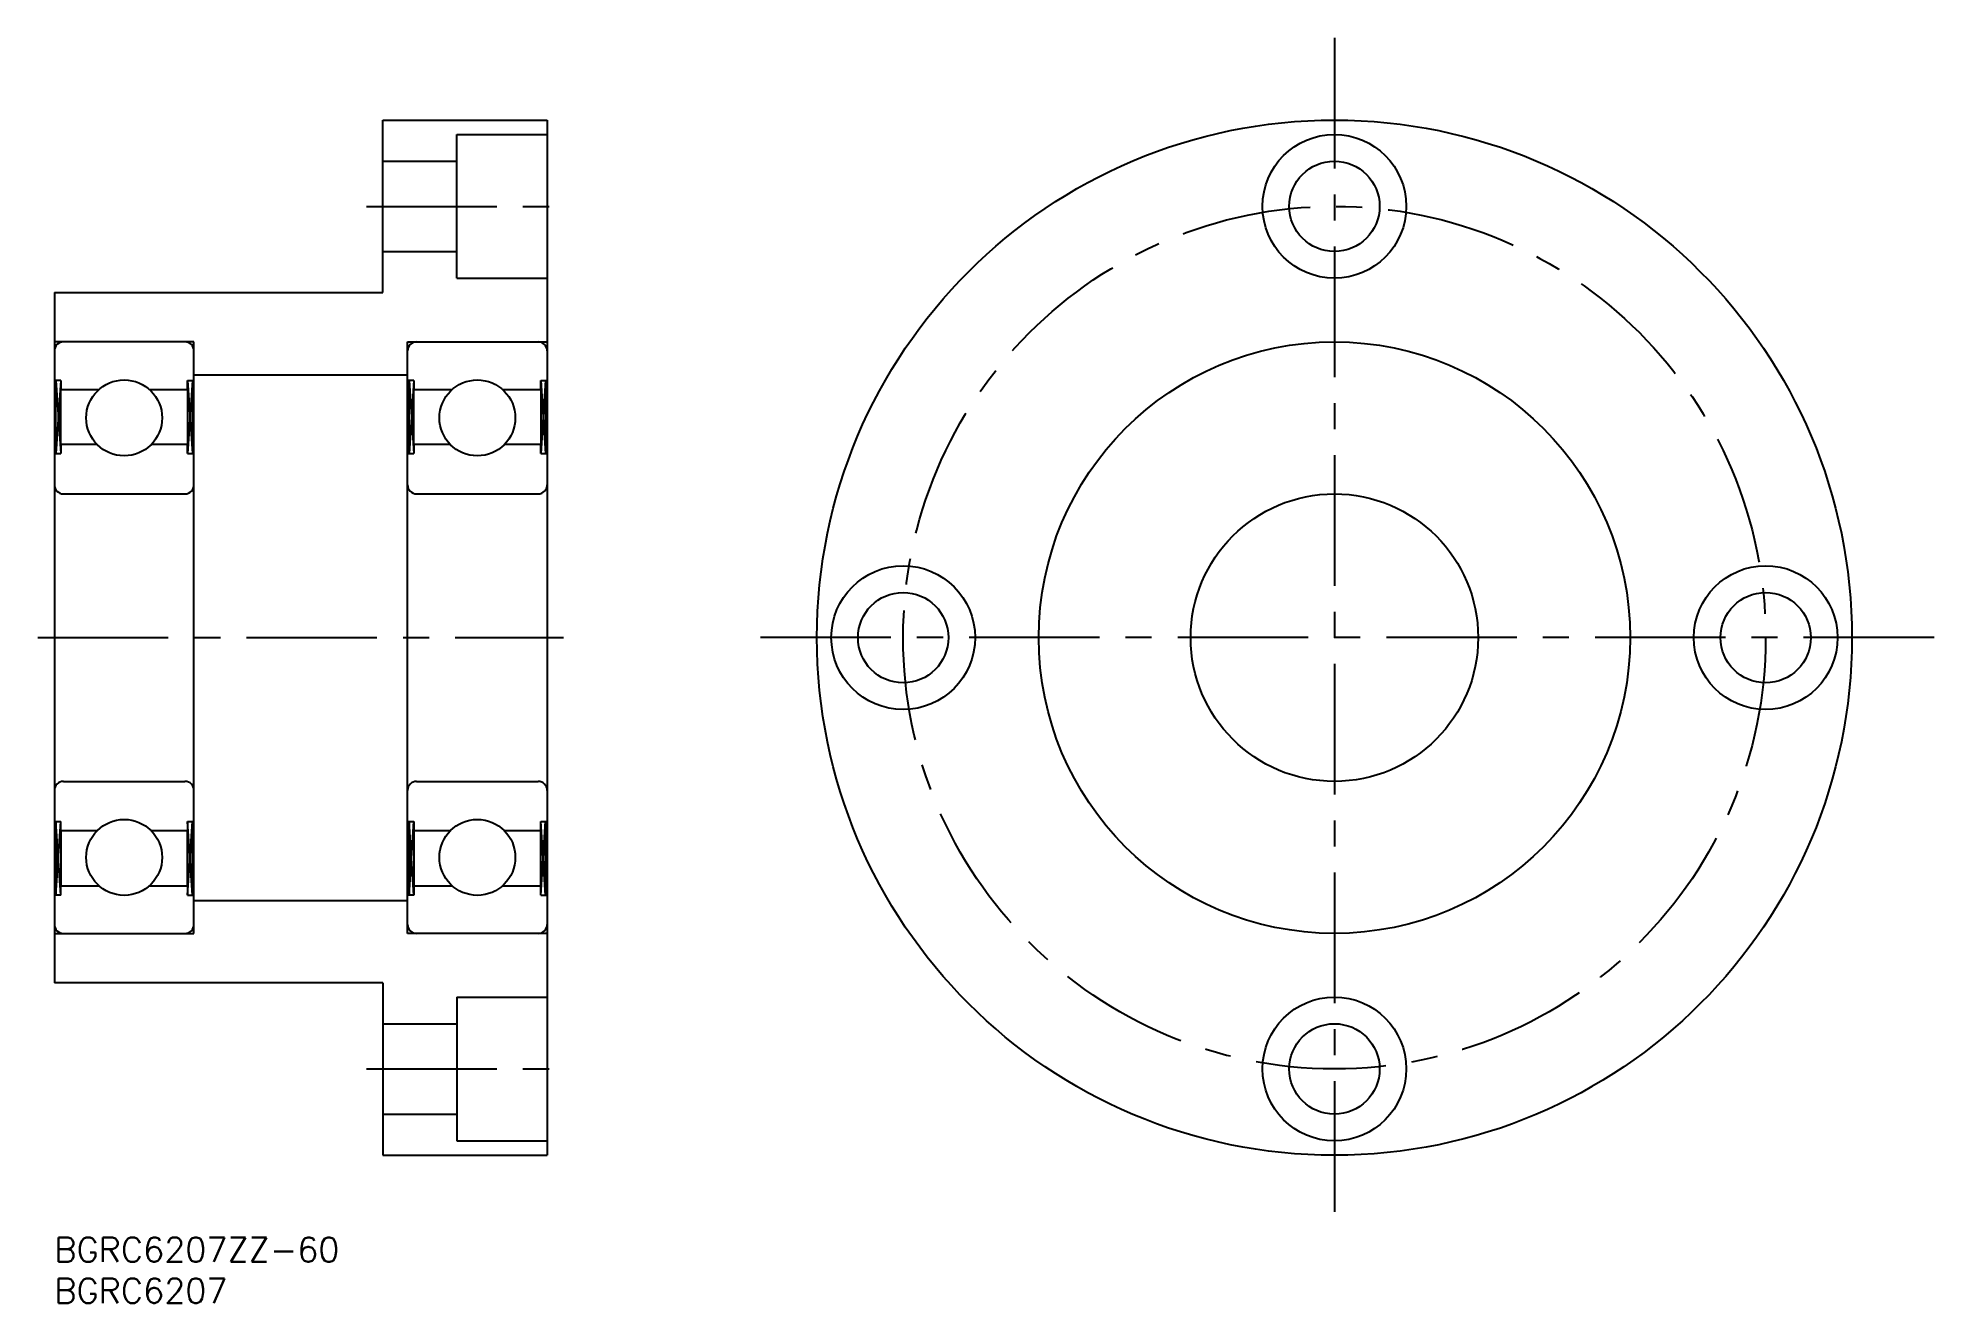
# Model space of a CAD drawing. Extents: x -2 to 229, y -8 to 146.
import ezdxf

# ---------------------------------------------------------------- set-up
doc = ezdxf.new("R2010")
doc.units = 0
doc.header["$LTSCALE"] = 0.5
doc.linetypes.add('CENTER', pattern=[50.8, 31.75, -6.35, 6.35, -6.35])
for name, color, linetype in [('MSM_CENTER', 1, 'CENTER'), ('MSM_CONTINUOUS', 7, 'CONTINUOUS'), ('MSM_NARROW', 5, 'CONTINUOUS'), ('MSM_PART_NUMBER', 7, 'CONTINUOUS')]:
    doc.layers.add(name, color=color, linetype=linetype)
doc.styles.get("Standard").update_dxf_attribs({"font": 'txt.shx', "height": 3, "bigfont": 'bigfont.shx'})

# ---------------------------------------------------------------- blocks, each defined once
blk = doc.blocks.new('*U5')
at = {"layer": 'MSM_PART_NUMBER'}
blk.add_text('BGRC6207ZZ-60', height=3, dxfattribs=at).set_placement((0, -3))
blk = doc.blocks.new('*U6')
at = {"layer": 'MSM_PART_NUMBER'}
blk.add_text('BGRC6207', height=3, dxfattribs=at).set_placement((0, -8))

msp = doc.modelspace()

# ---------------------------------------------------------------- linework, layer by layer
at = {"layer": 'MSM_CENTER'}
for p, q in [((155.84, 146), (155.84, 0)), ((38, 125.5), (62, 125.5)), ((-2, 73), (62, 73)), ((228.84, 73), (82.84, 73)), ((38, 20.5), (62, 20.5))]:
    msp.add_line(p, q, dxfattribs=at)
msp.add_circle((155.84, 73), 52.5, dxfattribs=at)
at = {"layer": 'MSM_CONTINUOUS'}
for p, q in [((40, 136), (60, 136)), ((40, 115), (40, 136)), ((49, 134.25), (60, 134.25)), ((49, 116.75), (49, 134.25)), ((60, 136), (60, 10)), ((40, 131), (49, 131)), ((40, 120), (49, 120)), ((49, 116.75), (60, 116.75)), ((0, 115), (40, 115)), ((0, 115), (0, 31)), ((17, 109), (0, 109)), ((17, 37), (17, 109)), ((43, 109), (60, 109)), ((43, 37), (43, 109)), ((0.78, 104.32), (0, 104.32)), ((0.2, 95.4), (0.2, 104.32)), ((0.78, 104.32), (0.78, 103.2)), ((16.22, 103.2), (16.22, 104.32)), ((16.22, 104.32), (17, 104.32)), ((16.8, 104.32), (16.8, 95.4)), ((17, 105), (43, 105)), ((43.78, 104.32), (43, 104.32)), ((43.2, 95.4), (43.2, 104.32)), ((43.78, 104.32), (43.78, 103.2)), ((59.22, 103.2), (59.22, 104.32)), ((59.22, 104.32), (60, 104.32)), ((59.8, 104.32), (59.8, 95.4)), ((0.78, 103.2), (5.42, 103.2)), ((0.78, 96.5), (0.78, 103.2)), ((11.58, 103.2), (16.22, 103.2)), ((16.22, 103.2), (16.22, 96.5)), ((43.78, 103.2), (48.42, 103.2)), ((43.78, 96.5), (43.78, 103.2)), ((54.58, 103.2), (59.22, 103.2)), ((59.22, 103.2), (59.22, 96.5)), ((0, 95.4), (0.78, 95.4)), ((5.21, 96.5), (0.78, 96.5)), ((0.78, 96.5), (0.78, 95.4)), ((16.22, 96.5), (11.79, 96.5)), ((16.22, 95.4), (16.22, 96.5)), ((16.22, 95.4), (17, 95.4)), ((43, 95.4), (43.78, 95.4)), ((48.21, 96.5), (43.78, 96.5)), ((43.78, 96.5), (43.78, 95.4)), ((59.22, 96.5), (54.79, 96.5)), ((59.22, 95.4), (59.22, 96.5)), ((59.22, 95.4), (60, 95.4)), ((1.1, 90.5), (15.9, 90.5)), ((44.1, 90.5), (58.9, 90.5)), ((1.1, 55.5), (15.9, 55.5)), ((44.1, 55.5), (58.9, 55.5)), ((0, 50.6), (0.78, 50.6)), ((0.2, 50.6), (0.2, 41.67)), ((0.78, 49.5), (0.78, 50.6)), ((5.21, 49.5), (0.78, 49.5)), ((0.78, 49.5), (0.78, 42.8)), ((16.22, 49.5), (11.79, 49.5)), ((16.22, 50.6), (16.22, 49.5)), ((16.22, 50.6), (17, 50.6)), ((16.22, 42.8), (16.22, 49.5)), ((16.8, 41.67), (16.8, 50.6)), ((17, 41.67), (17, 50.6)), ((43, 50.6), (43.78, 50.6)), ((43.2, 50.6), (43.2, 41.67)), ((43.78, 50.6), (43.78, 41.67)), ((48.21, 49.5), (43.78, 49.5)), ((59.22, 49.5), (54.79, 49.5)), ((59.22, 50.6), (60, 50.6)), ((59.22, 41.67), (59.22, 50.6)), ((59.8, 41.67), (59.8, 50.6)), ((0.78, 41.67), (0, 41.67)), ((0.78, 42.8), (5.42, 42.8)), ((0.78, 41.67), (0.78, 42.8)), ((11.58, 42.8), (16.22, 42.8)), ((16.22, 42.8), (16.22, 41.67)), ((16.22, 41.67), (17, 41.67)), ((43.78, 41.67), (43, 41.67)), ((43.78, 42.8), (48.42, 42.8)), ((54.58, 42.8), (59.22, 42.8)), ((59.22, 41.67), (60, 41.67)), ((17, 41), (43, 41)), ((0, 37), (17, 37)), ((60, 37), (43, 37)), ((40, 31), (0, 31)), ((40, 31), (40, 10)), ((49, 29.25), (60, 29.25)), ((49, 29.25), (49, 11.75)), ((40, 26), (49, 26)), ((40, 15), (49, 15)), ((49, 11.75), (60, 11.75)), ((40, 10), (60, 10))]:
    msp.add_line(p, q, dxfattribs=at)
for centre, radius in [((155.84, 73), 63), ((155.84, 125.5), 8.75), ((155.84, 125.5), 5.5), ((155.84, 73), 36), ((8.5, 99.75), 4.62), ((51.5, 99.75), 4.62), ((155.84, 73), 17.5), ((103.34, 73), 8.75), ((208.34, 73), 8.75), ((103.34, 73), 5.5), ((208.34, 73), 5.5), ((8.5, 46.25), 4.62), ((51.5, 46.25), 4.62), ((155.84, 20.5), 8.75), ((155.84, 20.5), 5.5)]:
    msp.add_circle(centre, radius, dxfattribs=at)
for centre, start, end in [((1.1, 107.9), 90, 180), ((15.9, 107.9), 0, 90), ((44.1, 107.9), 90, 180), ((58.9, 107.9), 0, 90), ((1.1, 91.6), 180, 270), ((15.9, 91.6), 270, 0), ((44.1, 91.6), 180, 270), ((58.9, 91.6), 270, 0), ((1.1, 54.4), 90, 180), ((15.9, 54.4), 0, 90), ((44.1, 54.4), 90, 180), ((58.9, 54.4), 0, 90), ((1.1, 38.1), 180, 270), ((15.9, 38.1), 270, 0), ((44.1, 38.1), 180, 270), ((58.9, 38.1), 270, 0)]:
    msp.add_arc(centre, 1.1, start, end, dxfattribs=at)
at = {"layer": 'MSM_NARROW'}
for p, q in [((0.2, 104.32), (0.78, 95.4)), ((0.78, 104.32), (0.2, 95.4)), ((16.22, 104.32), (16.8, 95.4)), ((16.8, 104.32), (16.22, 95.4)), ((43.2, 104.32), (43.78, 95.4)), ((43.78, 104.32), (43.2, 95.4)), ((59.22, 104.32), (59.8, 95.4)), ((59.8, 104.32), (59.22, 95.4)), ((0.2, 41.67), (0.78, 50.6)), ((0.78, 41.67), (0.2, 50.6)), ((16.22, 41.67), (16.8, 50.6)), ((16.8, 41.67), (16.22, 50.6)), ((43.2, 41.67), (43.78, 50.6)), ((43.78, 41.67), (43.2, 50.6)), ((59.22, 41.67), (59.8, 50.6)), ((59.8, 41.67), (59.22, 50.6))]:
    msp.add_line(p, q, dxfattribs=at)

# ---------------------------------------------------------------- block references
at = {"layer": 'MSM_CONTINUOUS'}
for name in ['*U5', '*U6']:
    msp.add_blockref(name, (0, 0), dxfattribs=at)

doc.saveas('drawing.dxf')
